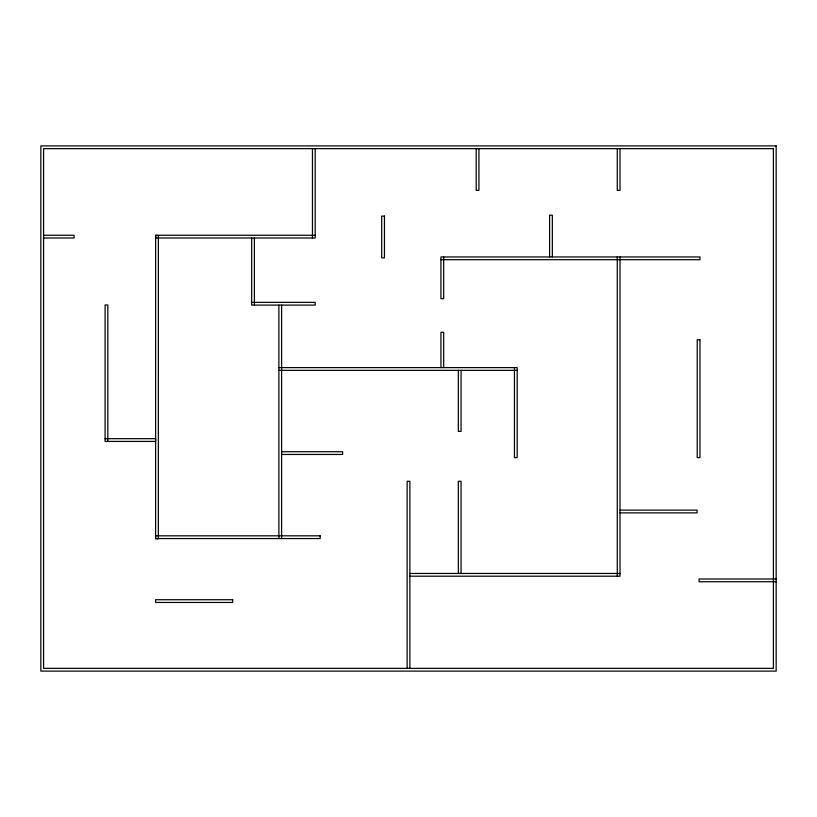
<?xml version="1.0" encoding="UTF-8"?>
<svg xmlns="http://www.w3.org/2000/svg" width="817" height="817" viewBox="0 0 817 817"><rect width="100%" height="100%" fill="white"/><g stroke="black" fill="none" stroke-linecap="round" stroke-linejoin="round"><path stroke-width="1.23" d="M43.587 235.265L74.102 235.265L74.102 238.002L43.587 238.002M315.188 235.265L155.587 235.265L155.587 238.002L315.188 238.002L315.188 148.633M440.945 259.683L699.965 259.683L699.965 256.957L440.945 256.957L440.945 298.705L443.682 298.705L443.682 256.957M251.656 302.372L315.188 302.372L315.188 305.109L251.656 305.109L251.656 238.002M278.873 367.609L517.181 367.609L517.181 457.602L514.444 457.602L514.444 367.609M278.873 370.346L517.181 370.346M105.097 438.678L155.608 438.678L155.608 441.415L105.097 441.415L105.097 304.966L107.824 304.966L107.824 441.415M281.61 451.719L342.66 451.719L342.66 454.456L281.61 454.456M620.011 510.135L697.085 510.135L697.085 512.872L620.011 512.872M409.868 573.463L620.011 573.463M409.868 576.199L620.011 576.199L620.011 256.957M776.15 578.987L699.066 578.987L699.066 581.724L776.15 581.724M620.011 148.633L620.011 190.381L617.274 190.381L617.274 148.633M617.274 256.957L617.274 576.199M552.333 256.957L552.333 215.198L549.596 215.198L549.596 256.957M478.936 148.633L478.936 190.381L476.199 190.381L476.199 148.633M461.064 370.346L461.064 431.396L458.327 431.396L458.327 370.346M461.064 573.463L461.064 481.284L458.327 481.284L458.327 573.463M443.682 367.609L443.682 332.294L440.945 332.294L440.945 367.609M409.868 668.367L409.868 481.284L407.132 481.284L407.132 668.367M312.451 148.633L312.451 238.002M281.61 305.109L281.61 538.556M278.873 305.109L278.873 538.556M254.393 238.002L254.393 305.109M155.638 235.429L155.598 538.74L158.335 538.74L158.375 235.439L155.638 235.429M776.15 145.896L40.85 145.896L40.85 671.104L776.15 671.104L776.15 145.896M773.413 148.633L43.587 148.633L43.587 668.367L773.413 668.367L773.413 148.633M384.45 216.096L381.713 216.096L381.713 257.845L384.45 257.845L384.45 216.096M699.965 339.739L697.228 339.739L697.228 457.602L699.965 457.602L699.965 339.739M320.141 535.819L155.587 535.819L155.587 538.556L320.141 538.556L320.141 535.819M232.682 599.719L155.598 599.719L155.598 602.456L232.682 602.456L232.682 599.719"/></g></svg>
